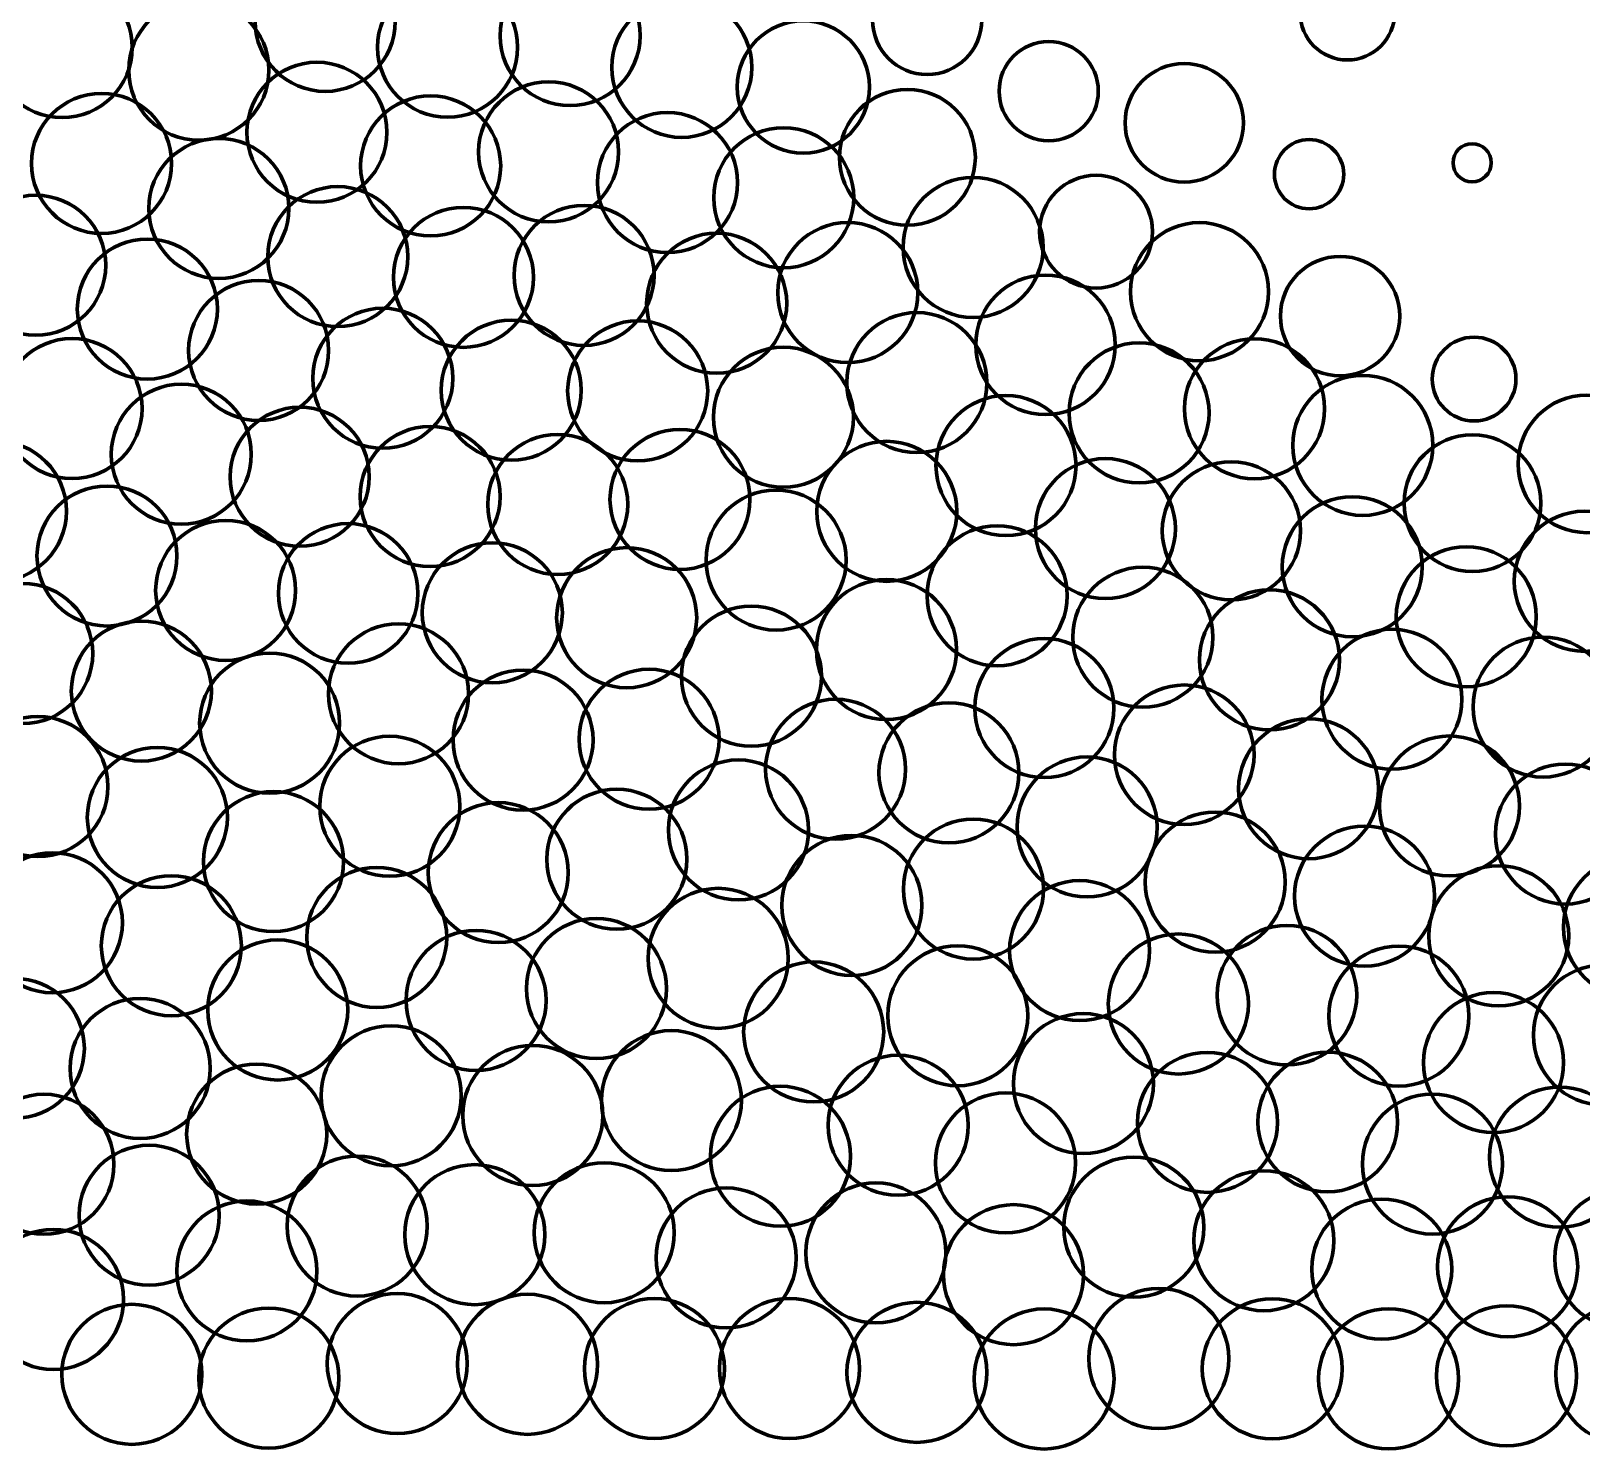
# Model space of a CAD drawing. Header units: inches. Extents: x 41 to 2959, y -2668 to -383.
# Drawn here: x 1969.8 to 2422.1, y -2665.6 to -2251.9 of the extents above; entities that cross this region are included whole.
import ezdxf

# ---------------------------------------------------------------- set-up
doc = ezdxf.new("R2010")
doc.units = ezdxf.units.IN
doc.header["$MEASUREMENT"] = 0
doc.layers.add('Layer 1', color=7, linetype='Continuous')

# ---------------------------------------------------------------- blocks, each defined once
blk = doc.blocks.new('block 3')
at = {"layer": 'Layer 1', "color": 7, "lineweight": 70}
for points in [[(2055.66, -2228.66), (2066.94, -2228.66), (2076.09, -2237.81), (2076.09, -2249.09), (2076.09, -2260.38), (2066.94, -2269.52), (2055.66, -2269.52), (2044.37, -2269.52), (2035.23, -2260.38), (2035.23, -2249.09), (2035.23, -2237.81), (2044.37, -2228.66), (2055.66, -2228.66)], [(2127.11, -2232.83), (2138.39, -2232.83), (2147.54, -2241.97), (2147.54, -2253.26), (2147.54, -2264.54), (2138.39, -2273.68), (2127.11, -2273.68), (2115.83, -2273.68), (2106.68, -2264.54), (2106.68, -2253.26), (2106.68, -2241.97), (2115.83, -2232.83), (2127.11, -2232.83)], [(2231.28, -2232.78), (2240.07, -2232.78), (2247.2, -2239.91), (2247.2, -2248.7), (2247.2, -2257.48), (2240.07, -2264.61), (2231.28, -2264.61), (2222.49, -2264.61), (2215.37, -2257.48), (2215.37, -2248.7), (2215.37, -2239.91), (2222.49, -2232.78), (2231.28, -2232.78)], [(2353.91, -2232.77), (2361.52, -2232.77), (2367.7, -2238.94), (2367.7, -2246.56), (2367.7, -2254.17), (2361.52, -2260.35), (2353.91, -2260.35), (2346.29, -2260.35), (2340.11, -2254.17), (2340.11, -2246.56), (2340.11, -2238.94), (2346.29, -2232.77), (2353.91, -2232.77)], [(1978.92, -2236.32), (1990.2, -2236.32), (1999.35, -2245.46), (1999.35, -2256.74), (1999.35, -2268.03), (1990.2, -2277.17), (1978.92, -2277.17), (1967.64, -2277.17), (1958.49, -2268.03), (1958.49, -2256.74), (1958.49, -2245.46), (1967.64, -2236.32), (1978.92, -2236.32)], [(2091.36, -2236.19), (2102.64, -2236.19), (2111.79, -2245.33), (2111.79, -2256.62), (2111.79, -2267.9), (2102.64, -2277.05), (2091.36, -2277.05), (2080.07, -2277.05), (2070.93, -2267.9), (2070.93, -2256.62), (2070.93, -2245.33), (2080.07, -2236.19), (2091.36, -2236.19)], [(2018.79, -2242.89), (2030.07, -2242.89), (2039.22, -2252.03), (2039.22, -2263.32), (2039.22, -2274.6), (2030.07, -2283.75), (2018.79, -2283.75), (2007.51, -2283.75), (1998.36, -2274.6), (1998.36, -2263.32), (1998.36, -2252.03), (2007.51, -2242.89), (2018.79, -2242.89)], [(2159.69, -2242.07), (2170.97, -2242.07), (2180.12, -2251.21), (2180.12, -2262.5), (2180.12, -2273.78), (2170.97, -2282.93), (2159.69, -2282.93), (2148.4, -2282.93), (2139.26, -2273.78), (2139.26, -2262.5), (2139.26, -2251.21), (2148.4, -2242.07), (2159.69, -2242.07)], [(2195.16, -2248.96), (2205.8, -2248.96), (2214.43, -2257.59), (2214.43, -2268.23), (2214.43, -2278.87), (2205.8, -2287.5), (2195.16, -2287.5), (2184.52, -2287.5), (2175.89, -2278.87), (2175.89, -2268.23), (2175.89, -2257.59), (2184.52, -2248.96), (2195.16, -2248.96)], [(2266.75, -2254.97), (2274.75, -2254.97), (2281.23, -2261.45), (2281.23, -2269.45), (2281.23, -2277.44), (2274.75, -2283.92), (2266.75, -2283.92), (2258.76, -2283.92), (2252.28, -2277.44), (2252.28, -2269.45), (2252.28, -2261.45), (2258.76, -2254.97), (2266.75, -2254.97)], [(2053.25, -2261.02), (2064.54, -2261.02), (2073.68, -2270.17), (2073.68, -2281.45), (2073.68, -2292.73), (2064.54, -2301.88), (2053.25, -2301.88), (2041.97, -2301.88), (2032.82, -2292.73), (2032.82, -2281.45), (2032.82, -2270.17), (2041.97, -2261.02), (2053.25, -2261.02)], [(2306.31, -2261.41), (2315.85, -2261.41), (2323.59, -2269.15), (2323.59, -2278.7), (2323.59, -2288.24), (2315.85, -2295.98), (2306.31, -2295.98), (2296.76, -2295.98), (2289.03, -2288.24), (2289.03, -2278.7), (2289.03, -2269.15), (2296.76, -2261.41), (2306.31, -2261.41)], [(1990.4, -2270.11), (2001.69, -2270.11), (2010.83, -2279.25), (2010.83, -2290.54), (2010.83, -2301.82), (2001.69, -2310.96), (1990.4, -2310.96), (1979.12, -2310.96), (1969.97, -2301.82), (1969.97, -2290.54), (1969.97, -2279.25), (1979.12, -2270.11), (1990.4, -2270.11)], [(2120.84, -2266.73), (2132.12, -2266.73), (2141.27, -2275.87), (2141.27, -2287.16), (2141.27, -2298.44), (2132.12, -2307.59), (2120.84, -2307.59), (2109.55, -2307.59), (2100.41, -2298.44), (2100.41, -2287.16), (2100.41, -2275.87), (2109.55, -2266.73), (2120.84, -2266.73)], [(2225.53, -2268.95), (2236.48, -2268.95), (2245.35, -2277.82), (2245.35, -2288.77), (2245.35, -2299.71), (2236.48, -2308.58), (2225.53, -2308.58), (2214.59, -2308.58), (2205.72, -2299.71), (2205.72, -2288.77), (2205.72, -2277.82), (2214.59, -2268.95), (2225.53, -2268.95)], [(2086.43, -2270.83), (2097.71, -2270.83), (2106.86, -2279.97), (2106.86, -2291.26), (2106.86, -2302.54), (2097.71, -2311.69), (2086.43, -2311.69), (2075.14, -2311.69), (2066, -2302.54), (2066, -2291.26), (2066, -2279.97), (2075.14, -2270.83), (2086.43, -2270.83)], [(2155.53, -2275.69), (2166.81, -2275.69), (2175.96, -2284.84), (2175.96, -2296.12), (2175.96, -2307.41), (2166.81, -2316.55), (2155.53, -2316.55), (2144.24, -2316.55), (2135.1, -2307.41), (2135.1, -2296.12), (2135.1, -2284.84), (2144.24, -2275.69), (2155.53, -2275.69)], [(2024.63, -2283.23), (2035.91, -2283.23), (2045.05, -2292.37), (2045.05, -2303.66), (2045.05, -2314.94), (2035.91, -2324.09), (2024.63, -2324.09), (2013.34, -2324.09), (2004.2, -2314.94), (2004.2, -2303.66), (2004.2, -2292.37), (2013.34, -2283.23), (2024.63, -2283.23)], [(2189.44, -2280.12), (2200.73, -2280.12), (2209.87, -2289.27), (2209.87, -2300.55), (2209.87, -2311.84), (2200.73, -2320.98), (2189.44, -2320.98), (2178.16, -2320.98), (2169.01, -2311.84), (2169.01, -2300.55), (2169.01, -2289.27), (2178.16, -2280.12), (2189.44, -2280.12)], [(2342.73, -2283.58), (2348.31, -2283.58), (2352.83, -2288.1), (2352.83, -2293.68), (2352.83, -2299.26), (2348.31, -2303.77), (2342.73, -2303.77), (2337.16, -2303.77), (2332.63, -2299.26), (2332.63, -2293.68), (2332.63, -2288.1), (2337.16, -2283.58), (2342.73, -2283.58)], [(2390.3, -2284.77), (2393.38, -2284.77), (2395.88, -2287.26), (2395.88, -2290.35), (2395.88, -2293.43), (2393.38, -2295.93), (2390.3, -2295.93), (2387.21, -2295.93), (2384.72, -2293.43), (2384.72, -2290.35), (2384.72, -2287.26), (2387.21, -2284.77), (2390.3, -2284.77)], [(2059.34, -2297.3), (2070.62, -2297.3), (2079.76, -2306.45), (2079.76, -2317.73), (2079.76, -2329.02), (2070.62, -2338.16), (2059.34, -2338.16), (2048.05, -2338.16), (2038.91, -2329.02), (2038.91, -2317.73), (2038.91, -2306.45), (2048.05, -2297.3), (2059.34, -2297.3)], [(2244.69, -2294.61), (2255.98, -2294.61), (2265.12, -2303.76), (2265.12, -2315.04), (2265.12, -2326.32), (2255.98, -2335.47), (2244.69, -2335.47), (2233.41, -2335.47), (2224.27, -2326.32), (2224.27, -2315.04), (2224.27, -2303.76), (2233.41, -2294.61), (2244.69, -2294.61)], [(2280.57, -2293.98), (2289.66, -2293.98), (2297.04, -2301.35), (2297.04, -2310.44), (2297.04, -2319.53), (2289.66, -2326.9), (2280.57, -2326.9), (2271.48, -2326.9), (2264.11, -2319.53), (2264.11, -2310.44), (2264.11, -2301.35), (2271.48, -2293.98), (2280.57, -2293.98)], [(1971.19, -2299.82), (1982.47, -2299.82), (1991.62, -2308.97), (1991.62, -2320.25), (1991.62, -2331.54), (1982.47, -2340.68), (1971.19, -2340.68), (1959.91, -2340.68), (1950.76, -2331.54), (1950.76, -2320.25), (1950.76, -2308.97), (1959.91, -2299.82), (1971.19, -2299.82)], [(2095.99, -2303.35), (2107.27, -2303.35), (2116.42, -2312.49), (2116.42, -2323.78), (2116.42, -2335.06), (2107.27, -2344.2), (2095.99, -2344.2), (2084.71, -2344.2), (2075.56, -2335.06), (2075.56, -2323.78), (2075.56, -2312.49), (2084.71, -2303.35), (2095.99, -2303.35)], [(2131.19, -2302.77), (2142.47, -2302.77), (2151.62, -2311.92), (2151.62, -2323.2), (2151.62, -2334.49), (2142.47, -2343.63), (2131.19, -2343.63), (2119.91, -2343.63), (2110.76, -2334.49), (2110.76, -2323.2), (2110.76, -2311.92), (2119.91, -2302.77), (2131.19, -2302.77)], [(2169.88, -2310.9), (2181.16, -2310.9), (2190.31, -2320.04), (2190.31, -2331.33), (2190.31, -2342.61), (2181.16, -2351.76), (2169.88, -2351.76), (2158.6, -2351.76), (2149.45, -2342.61), (2149.45, -2331.33), (2149.45, -2320.04), (2158.6, -2310.9), (2169.88, -2310.9)], [(2208.13, -2307.79), (2219.41, -2307.79), (2228.56, -2316.93), (2228.56, -2328.22), (2228.56, -2339.5), (2219.41, -2348.65), (2208.13, -2348.65), (2196.85, -2348.65), (2187.7, -2339.5), (2187.7, -2328.22), (2187.7, -2316.93), (2196.85, -2307.79), (2208.13, -2307.79)], [(2310.73, -2307.8), (2321.86, -2307.8), (2330.89, -2316.82), (2330.89, -2327.96), (2330.89, -2339.09), (2321.86, -2348.11), (2310.73, -2348.11), (2299.6, -2348.11), (2290.58, -2339.09), (2290.58, -2327.96), (2290.58, -2316.82), (2299.6, -2307.8), (2310.73, -2307.8)], [(2003.77, -2312.59), (2015.05, -2312.59), (2024.2, -2321.74), (2024.2, -2333.02), (2024.2, -2344.3), (2015.05, -2353.45), (2003.77, -2353.45), (1992.49, -2353.45), (1983.34, -2344.3), (1983.34, -2333.02), (1983.34, -2321.74), (1992.49, -2312.59), (2003.77, -2312.59)], [(2351.79, -2317.67), (2361.41, -2317.67), (2369.21, -2325.46), (2369.21, -2335.08), (2369.21, -2344.7), (2361.41, -2352.5), (2351.79, -2352.5), (2342.17, -2352.5), (2334.37, -2344.7), (2334.37, -2335.08), (2334.37, -2325.46), (2342.17, -2317.67), (2351.79, -2317.67)], [(2265.82, -2323.1), (2277.06, -2323.1), (2286.18, -2332.22), (2286.18, -2343.46), (2286.18, -2354.71), (2277.06, -2363.82), (2265.82, -2363.82), (2254.57, -2363.82), (2245.46, -2354.71), (2245.46, -2343.46), (2245.46, -2332.22), (2254.57, -2323.1), (2265.82, -2323.1)], [(2036.24, -2324.67), (2047.52, -2324.67), (2056.67, -2333.82), (2056.67, -2345.1), (2056.67, -2356.38), (2047.52, -2365.53), (2036.24, -2365.53), (2024.96, -2365.53), (2015.81, -2356.38), (2015.81, -2345.1), (2015.81, -2333.82), (2024.96, -2324.67), (2036.24, -2324.67)], [(2072.45, -2332.8), (2083.73, -2332.8), (2092.88, -2341.94), (2092.88, -2353.23), (2092.88, -2364.51), (2083.73, -2373.66), (2072.45, -2373.66), (2061.17, -2373.66), (2052.02, -2364.51), (2052.02, -2353.23), (2052.02, -2341.94), (2061.17, -2332.8), (2072.45, -2332.8)], [(2109.93, -2336.28), (2121.21, -2336.28), (2130.36, -2345.43), (2130.36, -2356.71), (2130.36, -2367.99), (2121.21, -2377.14), (2109.93, -2377.14), (2098.65, -2377.14), (2089.5, -2367.99), (2089.5, -2356.71), (2089.5, -2345.43), (2098.65, -2336.28), (2109.93, -2336.28)], [(2146.83, -2336.48), (2158.11, -2336.48), (2167.26, -2345.63), (2167.26, -2356.91), (2167.26, -2368.19), (2158.11, -2377.34), (2146.83, -2377.34), (2135.55, -2377.34), (2126.4, -2368.19), (2126.4, -2356.91), (2126.4, -2345.63), (2135.55, -2336.48), (2146.83, -2336.48)], [(2228.3, -2334.06), (2239.59, -2334.06), (2248.73, -2343.21), (2248.73, -2354.49), (2248.73, -2365.77), (2239.59, -2374.92), (2228.3, -2374.92), (2217.02, -2374.92), (2207.87, -2365.77), (2207.87, -2354.49), (2207.87, -2343.21), (2217.02, -2334.06), (2228.3, -2334.06)], [(1981.79, -2341.64), (1993.07, -2341.64), (2002.22, -2350.78), (2002.22, -2362.07), (2002.22, -2373.35), (1993.07, -2382.49), (1981.79, -2382.49), (1970.51, -2382.49), (1961.36, -2373.35), (1961.36, -2362.07), (1961.36, -2350.78), (1970.51, -2341.64), (1981.79, -2341.64)], [(2326.8, -2341.7), (2338.09, -2341.7), (2347.23, -2350.84), (2347.23, -2362.12), (2347.23, -2373.41), (2338.09, -2382.56), (2326.8, -2382.56), (2315.52, -2382.56), (2306.37, -2373.41), (2306.37, -2362.12), (2306.37, -2350.84), (2315.52, -2341.7), (2326.8, -2341.7)], [(2390.86, -2341.22), (2397.6, -2341.22), (2403.07, -2346.69), (2403.07, -2353.44), (2403.07, -2360.19), (2397.6, -2365.66), (2390.86, -2365.66), (2384.11, -2365.66), (2378.64, -2360.19), (2378.64, -2353.44), (2378.64, -2346.69), (2384.11, -2341.22), (2390.86, -2341.22)], [(2189.35, -2344.16), (2200.63, -2344.16), (2209.78, -2353.3), (2209.78, -2364.59), (2209.78, -2375.87), (2200.63, -2385.01), (2189.35, -2385.01), (2178.07, -2385.01), (2168.92, -2375.87), (2168.92, -2364.59), (2168.92, -2353.3), (2178.07, -2344.16), (2189.35, -2344.16)], [(2293.11, -2342.89), (2304.39, -2342.89), (2313.54, -2352.03), (2313.54, -2363.31), (2313.54, -2374.6), (2304.39, -2383.74), (2293.11, -2383.74), (2281.82, -2383.74), (2272.68, -2374.6), (2272.68, -2363.31), (2272.68, -2352.03), (2281.82, -2342.89), (2293.11, -2342.89)], [(2013.68, -2354.96), (2024.96, -2354.96), (2034.11, -2364.11), (2034.11, -2375.39), (2034.11, -2386.67), (2024.96, -2395.82), (2013.68, -2395.82), (2002.4, -2395.82), (1993.25, -2386.67), (1993.25, -2375.39), (1993.25, -2364.11), (2002.4, -2354.96), (2013.68, -2354.96)], [(2358.39, -2352.38), (2369.67, -2352.38), (2378.82, -2361.52), (2378.82, -2372.81), (2378.82, -2384.09), (2369.67, -2393.24), (2358.39, -2393.24), (2347.11, -2393.24), (2337.96, -2384.09), (2337.96, -2372.81), (2337.96, -2361.52), (2347.11, -2352.38), (2358.39, -2352.38)], [(2254.29, -2358.27), (2265.57, -2358.27), (2274.72, -2367.42), (2274.72, -2378.7), (2274.72, -2389.99), (2265.57, -2399.14), (2254.29, -2399.14), (2243.01, -2399.14), (2233.87, -2389.99), (2233.87, -2378.7), (2233.87, -2367.42), (2243.01, -2358.27), (2254.29, -2358.27)], [(2423.77, -2358.11), (2434.86, -2358.11), (2443.86, -2367.1), (2443.86, -2378.19), (2443.86, -2389.29), (2434.86, -2398.28), (2423.77, -2398.28), (2412.67, -2398.28), (2403.68, -2389.29), (2403.68, -2378.19), (2403.68, -2367.1), (2412.67, -2358.11), (2423.77, -2358.11)], [(2048.24, -2361.67), (2059.44, -2361.67), (2068.53, -2370.75), (2068.53, -2381.96), (2068.53, -2393.17), (2059.44, -2402.25), (2048.24, -2402.25), (2037.03, -2402.25), (2027.94, -2393.17), (2027.94, -2381.96), (2027.94, -2370.75), (2037.03, -2361.67), (2048.24, -2361.67)], [(2086.26, -2367.3), (2097.55, -2367.3), (2106.69, -2376.44), (2106.69, -2387.73), (2106.69, -2399.01), (2097.55, -2408.15), (2086.26, -2408.15), (2074.98, -2408.15), (2065.83, -2399.01), (2065.83, -2387.73), (2065.83, -2376.44), (2074.98, -2367.3), (2086.26, -2367.3)], [(2123.51, -2369.6), (2134.79, -2369.6), (2143.93, -2378.74), (2143.93, -2390.03), (2143.93, -2401.31), (2134.79, -2410.46), (2123.51, -2410.46), (2112.22, -2410.46), (2103.08, -2401.31), (2103.08, -2390.03), (2103.08, -2378.74), (2112.22, -2369.6), (2123.51, -2369.6)], [(2159.18, -2368.14), (2170.46, -2368.14), (2179.6, -2377.29), (2179.6, -2388.57), (2179.6, -2399.85), (2170.46, -2409), (2159.18, -2409), (2147.89, -2409), (2138.75, -2399.85), (2138.75, -2388.57), (2138.75, -2377.29), (2147.89, -2368.14), (2159.18, -2368.14)], [(2390.37, -2369.71), (2401.38, -2369.71), (2410.32, -2378.65), (2410.32, -2389.66), (2410.32, -2400.68), (2401.38, -2409.61), (2390.37, -2409.61), (2379.35, -2409.61), (2370.42, -2400.68), (2370.42, -2389.66), (2370.42, -2378.65), (2379.35, -2369.71), (2390.37, -2369.71)], [(1959.74, -2371.58), (1971.03, -2371.58), (1980.17, -2380.72), (1980.17, -2392.01), (1980.17, -2403.29), (1971.03, -2412.43), (1959.74, -2412.43), (1948.46, -2412.43), (1939.31, -2403.29), (1939.31, -2392.01), (1939.31, -2380.72), (1948.46, -2371.58), (1959.74, -2371.58)], [(2219.5, -2371.62), (2230.78, -2371.62), (2239.93, -2380.76), (2239.93, -2392.05), (2239.93, -2403.33), (2230.78, -2412.48), (2219.5, -2412.48), (2208.22, -2412.48), (2199.07, -2403.33), (2199.07, -2392.05), (2199.07, -2380.76), (2208.22, -2371.62), (2219.5, -2371.62)], [(2283.29, -2376.67), (2294.57, -2376.67), (2303.72, -2385.82), (2303.72, -2397.1), (2303.72, -2408.38), (2294.57, -2417.53), (2283.29, -2417.53), (2272.01, -2417.53), (2262.86, -2408.38), (2262.86, -2397.1), (2262.86, -2385.82), (2272.01, -2376.67), (2283.29, -2376.67)], [(2320.05, -2377.57), (2331.18, -2377.57), (2340.21, -2386.6), (2340.21, -2397.73), (2340.21, -2408.86), (2331.18, -2417.88), (2320.05, -2417.88), (2308.92, -2417.88), (2299.89, -2408.86), (2299.89, -2397.73), (2299.89, -2386.6), (2308.92, -2377.57), (2320.05, -2377.57)], [(1992, -2384.66), (2003.28, -2384.66), (2012.42, -2393.8), (2012.42, -2405.08), (2012.42, -2416.37), (2003.28, -2425.51), (1992, -2425.51), (1980.71, -2425.51), (1971.57, -2416.37), (1971.57, -2405.08), (1971.57, -2393.8), (1980.71, -2384.66), (1992, -2384.66)], [(2187.21, -2385.84), (2198.5, -2385.84), (2207.64, -2394.99), (2207.64, -2406.27), (2207.64, -2417.55), (2198.5, -2426.7), (2187.21, -2426.7), (2175.93, -2426.7), (2166.78, -2417.55), (2166.78, -2406.27), (2166.78, -2394.99), (2175.93, -2385.84), (2187.21, -2385.84)], [(2355.33, -2387.77), (2366.62, -2387.77), (2375.76, -2396.92), (2375.76, -2408.2), (2375.76, -2419.48), (2366.62, -2428.63), (2355.33, -2428.63), (2344.05, -2428.63), (2334.9, -2419.48), (2334.9, -2408.2), (2334.9, -2396.92), (2344.05, -2387.77), (2355.33, -2387.77)], [(2423.02, -2392.04), (2434.31, -2392.04), (2443.45, -2401.19), (2443.45, -2412.47), (2443.45, -2423.75), (2434.31, -2432.9), (2423.02, -2432.9), (2411.74, -2432.9), (2402.59, -2423.75), (2402.59, -2412.47), (2402.59, -2401.19), (2411.74, -2392.04), (2423.02, -2392.04)], [(2026.62, -2394.69), (2037.9, -2394.69), (2047.04, -2403.84), (2047.04, -2415.12), (2047.04, -2426.4), (2037.9, -2435.55), (2026.62, -2435.55), (2015.33, -2435.55), (2006.19, -2426.4), (2006.19, -2415.12), (2006.19, -2403.84), (2015.33, -2394.69), (2026.62, -2394.69)], [(2062.35, -2395.63), (2073.6, -2395.63), (2082.72, -2404.74), (2082.72, -2415.99), (2082.72, -2427.23), (2073.6, -2436.35), (2062.35, -2436.35), (2051.11, -2436.35), (2041.99, -2427.23), (2041.99, -2415.99), (2041.99, -2404.74), (2051.11, -2395.63), (2062.35, -2395.63)], [(2251.72, -2396.25), (2263, -2396.25), (2272.14, -2405.4), (2272.14, -2416.68), (2272.14, -2427.96), (2263, -2437.11), (2251.72, -2437.11), (2240.43, -2437.11), (2231.29, -2427.96), (2231.29, -2416.68), (2231.29, -2405.4), (2240.43, -2396.25), (2251.72, -2396.25)], [(2104.42, -2401.21), (2115.7, -2401.21), (2124.85, -2410.36), (2124.85, -2421.64), (2124.85, -2432.92), (2115.7, -2442.07), (2104.42, -2442.07), (2093.13, -2442.07), (2083.99, -2432.92), (2083.99, -2421.64), (2083.99, -2410.36), (2093.13, -2401.21), (2104.42, -2401.21)], [(2143.62, -2402.65), (2154.9, -2402.65), (2164.05, -2411.8), (2164.05, -2423.08), (2164.05, -2434.36), (2154.9, -2443.51), (2143.62, -2443.51), (2132.34, -2443.51), (2123.19, -2434.36), (2123.19, -2423.08), (2123.19, -2411.8), (2132.34, -2402.65), (2143.62, -2402.65)], [(2388.59, -2402.36), (2399.87, -2402.36), (2409.02, -2411.51), (2409.02, -2422.79), (2409.02, -2434.07), (2399.87, -2443.22), (2388.59, -2443.22), (2377.31, -2443.22), (2368.16, -2434.07), (2368.16, -2422.79), (2368.16, -2411.51), (2377.31, -2402.36), (2388.59, -2402.36)], [(2294.22, -2408.36), (2305.5, -2408.36), (2314.65, -2417.5), (2314.65, -2428.79), (2314.65, -2440.07), (2305.5, -2449.22), (2294.22, -2449.22), (2282.94, -2449.22), (2273.79, -2440.07), (2273.79, -2428.79), (2273.79, -2417.5), (2282.94, -2408.36), (2294.22, -2408.36)], [(1967.42, -2413.11), (1978.7, -2413.11), (1987.84, -2422.25), (1987.84, -2433.54), (1987.84, -2444.82), (1978.7, -2453.97), (1967.42, -2453.97), (1956.13, -2453.97), (1946.99, -2444.82), (1946.99, -2433.54), (1946.99, -2422.25), (1956.13, -2413.11), (1967.42, -2413.11)], [(2219.42, -2411.97), (2230.71, -2411.97), (2239.85, -2421.12), (2239.85, -2432.4), (2239.85, -2443.68), (2230.71, -2452.83), (2219.42, -2452.83), (2208.14, -2452.83), (2198.99, -2443.68), (2198.99, -2432.4), (2198.99, -2421.12), (2208.14, -2411.97), (2219.42, -2411.97)], [(2331.17, -2414.96), (2342.45, -2414.96), (2351.6, -2424.1), (2351.6, -2435.39), (2351.6, -2446.67), (2342.45, -2455.82), (2331.17, -2455.82), (2319.89, -2455.82), (2310.74, -2446.67), (2310.74, -2435.39), (2310.74, -2424.1), (2319.89, -2414.96), (2331.17, -2414.96)], [(2180.02, -2419.72), (2191.31, -2419.72), (2200.45, -2428.87), (2200.45, -2440.15), (2200.45, -2451.44), (2191.31, -2460.58), (2180.02, -2460.58), (2168.74, -2460.58), (2159.59, -2451.44), (2159.59, -2440.15), (2159.59, -2428.87), (2168.74, -2419.72), (2180.02, -2419.72)], [(2002.02, -2424.05), (2013.31, -2424.05), (2022.45, -2433.2), (2022.45, -2444.49), (2022.45, -2455.77), (2013.31, -2464.92), (2002.02, -2464.92), (1990.74, -2464.92), (1981.59, -2455.77), (1981.59, -2444.49), (1981.59, -2433.2), (1990.74, -2424.05), (2002.02, -2424.05)], [(2077.05, -2424.85), (2088.33, -2424.85), (2097.48, -2434), (2097.48, -2445.28), (2097.48, -2456.56), (2088.33, -2465.71), (2077.05, -2465.71), (2065.77, -2465.71), (2056.62, -2456.56), (2056.62, -2445.28), (2056.62, -2434), (2065.77, -2424.85), (2077.05, -2424.85)], [(2366.91, -2426.46), (2378.19, -2426.46), (2387.34, -2435.61), (2387.34, -2446.89), (2387.34, -2458.17), (2378.19, -2467.32), (2366.91, -2467.32), (2355.63, -2467.32), (2346.48, -2458.17), (2346.48, -2446.89), (2346.48, -2435.61), (2355.63, -2426.46), (2366.91, -2426.46)], [(2265.48, -2429.17), (2276.69, -2429.17), (2285.77, -2438.26), (2285.77, -2449.46), (2285.77, -2460.67), (2276.69, -2469.75), (2265.48, -2469.75), (2254.27, -2469.75), (2245.19, -2460.67), (2245.19, -2449.46), (2245.19, -2438.26), (2254.27, -2429.17), (2265.48, -2429.17)], [(2411.02, -2428.73), (2422.3, -2428.73), (2431.45, -2437.87), (2431.45, -2449.16), (2431.45, -2460.44), (2422.3, -2469.58), (2411.02, -2469.58), (2399.73, -2469.58), (2390.59, -2460.44), (2390.59, -2449.16), (2390.59, -2437.87), (2399.73, -2428.73), (2411.02, -2428.73)], [(2039.45, -2433.43), (2050.74, -2433.43), (2059.88, -2442.58), (2059.88, -2453.86), (2059.88, -2465.14), (2050.74, -2474.29), (2039.45, -2474.29), (2028.17, -2474.29), (2019.03, -2465.14), (2019.03, -2453.86), (2019.03, -2442.58), (2028.17, -2433.43), (2039.45, -2433.43)], [(2113.38, -2438.37), (2124.66, -2438.37), (2133.81, -2447.52), (2133.81, -2458.8), (2133.81, -2470.09), (2124.66, -2479.23), (2113.38, -2479.23), (2102.09, -2479.23), (2092.95, -2470.09), (2092.95, -2458.8), (2092.95, -2447.52), (2102.09, -2438.37), (2113.38, -2438.37)], [(2150.15, -2438.13), (2161.43, -2438.13), (2170.57, -2447.27), (2170.57, -2458.55), (2170.57, -2469.84), (2161.43, -2478.99), (2150.15, -2478.99), (2138.86, -2478.99), (2129.72, -2469.84), (2129.72, -2458.55), (2129.72, -2447.27), (2138.86, -2438.13), (2150.15, -2438.13)], [(2306.31, -2442.72), (2317.55, -2442.72), (2326.67, -2451.84), (2326.67, -2463.08), (2326.67, -2474.33), (2317.55, -2483.44), (2306.31, -2483.44), (2295.06, -2483.44), (2285.94, -2474.33), (2285.94, -2463.08), (2285.94, -2451.84), (2295.06, -2442.72), (2306.31, -2442.72)], [(2204.58, -2446.88), (2215.86, -2446.88), (2225.01, -2456.03), (2225.01, -2467.31), (2225.01, -2478.6), (2215.86, -2487.74), (2204.58, -2487.74), (2193.29, -2487.74), (2184.15, -2478.6), (2184.15, -2467.31), (2184.15, -2456.03), (2193.29, -2446.88), (2204.58, -2446.88)], [(2237.65, -2447.93), (2248.93, -2447.93), (2258.08, -2457.07), (2258.08, -2468.35), (2258.08, -2479.64), (2248.93, -2488.78), (2237.65, -2488.78), (2226.37, -2488.78), (2217.22, -2479.64), (2217.22, -2468.35), (2217.22, -2457.07), (2226.37, -2447.93), (2237.65, -2447.93)], [(1971.84, -2451.93), (1983.12, -2451.93), (1992.27, -2461.07), (1992.27, -2472.36), (1992.27, -2483.64), (1983.12, -2492.79), (1971.84, -2492.79), (1960.55, -2492.79), (1951.41, -2483.64), (1951.41, -2472.36), (1951.41, -2461.07), (1960.55, -2451.93), (1971.84, -2451.93)], [(2342.59, -2452.55), (2353.88, -2452.55), (2363.02, -2461.7), (2363.02, -2472.98), (2363.02, -2484.26), (2353.88, -2493.41), (2342.59, -2493.41), (2331.31, -2493.41), (2322.16, -2484.26), (2322.16, -2472.98), (2322.16, -2461.7), (2331.31, -2452.55), (2342.59, -2452.55)], [(2074.5, -2457.68), (2085.79, -2457.68), (2094.93, -2466.83), (2094.93, -2478.11), (2094.93, -2489.4), (2085.79, -2498.54), (2074.5, -2498.54), (2063.22, -2498.54), (2054.08, -2489.4), (2054.08, -2478.11), (2054.08, -2466.83), (2063.22, -2457.68), (2074.5, -2457.68)], [(2383.68, -2457.6), (2394.97, -2457.6), (2404.11, -2466.74), (2404.11, -2478.03), (2404.11, -2489.31), (2394.97, -2498.45), (2383.68, -2498.45), (2372.4, -2498.45), (2363.25, -2489.31), (2363.25, -2478.03), (2363.25, -2466.74), (2372.4, -2457.6), (2383.68, -2457.6)], [(2006.69, -2460.93), (2017.97, -2460.93), (2027.12, -2470.08), (2027.12, -2481.36), (2027.12, -2492.64), (2017.97, -2501.79), (2006.69, -2501.79), (1995.4, -2501.79), (1986.26, -2492.64), (1986.26, -2481.36), (1986.26, -2470.08), (1995.4, -2460.93), (2006.69, -2460.93)], [(2176.24, -2464.59), (2187.53, -2464.59), (2196.67, -2473.74), (2196.67, -2485.02), (2196.67, -2496.31), (2187.53, -2505.45), (2176.24, -2505.45), (2164.96, -2505.45), (2155.81, -2496.31), (2155.81, -2485.02), (2155.81, -2473.74), (2164.96, -2464.59), (2176.24, -2464.59)], [(2277.95, -2463.72), (2289.23, -2463.72), (2298.38, -2472.87), (2298.38, -2484.15), (2298.38, -2495.43), (2289.23, -2504.58), (2277.95, -2504.58), (2266.67, -2504.58), (2257.52, -2495.43), (2257.52, -2484.15), (2257.52, -2472.87), (2266.67, -2463.72), (2277.95, -2463.72)], [(2417.51, -2465.79), (2428.79, -2465.79), (2437.94, -2474.94), (2437.94, -2486.22), (2437.94, -2497.5), (2428.79, -2506.65), (2417.51, -2506.65), (2406.23, -2506.65), (2397.08, -2497.5), (2397.08, -2486.22), (2397.08, -2474.94), (2406.23, -2465.79), (2417.51, -2465.79)], [(2140.75, -2473.13), (2152.04, -2473.13), (2161.18, -2482.28), (2161.18, -2493.56), (2161.18, -2504.84), (2152.04, -2513.99), (2140.75, -2513.99), (2129.47, -2513.99), (2120.33, -2504.84), (2120.33, -2493.56), (2120.33, -2482.28), (2129.47, -2473.13), (2140.75, -2473.13)], [(2040.58, -2473.82), (2051.86, -2473.82), (2061.01, -2482.97), (2061.01, -2494.25), (2061.01, -2505.54), (2051.86, -2514.68), (2040.58, -2514.68), (2029.3, -2514.68), (2020.15, -2505.54), (2020.15, -2494.25), (2020.15, -2482.97), (2029.3, -2473.82), (2040.58, -2473.82)], [(2106.16, -2477.04), (2117.45, -2477.04), (2126.59, -2486.19), (2126.59, -2497.47), (2126.59, -2508.76), (2117.45, -2517.9), (2106.16, -2517.9), (2094.88, -2517.9), (2085.74, -2508.76), (2085.74, -2497.47), (2085.74, -2486.19), (2094.88, -2477.04), (2106.16, -2477.04)], [(2244.79, -2481.83), (2256.08, -2481.83), (2265.23, -2490.98), (2265.23, -2502.26), (2265.23, -2513.54), (2256.08, -2522.69), (2244.79, -2522.69), (2233.51, -2522.69), (2224.37, -2513.54), (2224.37, -2502.26), (2224.37, -2490.98), (2233.51, -2481.83), (2244.79, -2481.83)], [(2315.34, -2479.82), (2326.62, -2479.82), (2335.77, -2488.97), (2335.77, -2500.25), (2335.77, -2511.53), (2326.62, -2520.68), (2315.34, -2520.68), (2304.06, -2520.68), (2294.91, -2511.53), (2294.91, -2500.25), (2294.91, -2488.97), (2304.06, -2479.82), (2315.34, -2479.82)], [(2209.31, -2486.62), (2220.59, -2486.62), (2229.74, -2495.77), (2229.74, -2507.05), (2229.74, -2518.33), (2220.59, -2527.48), (2209.31, -2527.48), (2198.02, -2527.48), (2188.88, -2518.33), (2188.88, -2507.05), (2188.88, -2495.77), (2198.02, -2486.62), (2209.31, -2486.62)], [(2358.91, -2483.89), (2370.19, -2483.89), (2379.34, -2493.04), (2379.34, -2504.32), (2379.34, -2515.61), (2370.19, -2524.75), (2358.91, -2524.75), (2347.63, -2524.75), (2338.48, -2515.61), (2338.48, -2504.32), (2338.48, -2493.04), (2347.63, -2483.89), (2358.91, -2483.89)], [(1976.06, -2491.65), (1987.34, -2491.65), (1996.49, -2500.8), (1996.49, -2512.08), (1996.49, -2523.36), (1987.34, -2532.51), (1976.06, -2532.51), (1964.77, -2532.51), (1955.63, -2523.36), (1955.63, -2512.08), (1955.63, -2500.8), (1964.77, -2491.65), (1976.06, -2491.65)], [(2070.69, -2495.95), (2081.97, -2495.95), (2091.12, -2505.1), (2091.12, -2516.38), (2091.12, -2527.67), (2081.97, -2536.81), (2070.69, -2536.81), (2059.41, -2536.81), (2050.26, -2527.67), (2050.26, -2516.38), (2050.26, -2505.1), (2059.41, -2495.95), (2070.69, -2495.95)], [(2398.05, -2495.49), (2409.33, -2495.49), (2418.48, -2504.63), (2418.48, -2515.92), (2418.48, -2527.2), (2409.33, -2536.35), (2398.05, -2536.35), (2386.77, -2536.35), (2377.62, -2527.2), (2377.62, -2515.92), (2377.62, -2504.63), (2386.77, -2495.49), (2398.05, -2495.49)], [(2437.36, -2493), (2448.64, -2493), (2457.79, -2502.15), (2457.79, -2513.43), (2457.79, -2524.72), (2448.64, -2533.86), (2437.36, -2533.86), (2426.08, -2533.86), (2416.93, -2524.72), (2416.93, -2513.43), (2416.93, -2502.15), (2426.08, -2493), (2437.36, -2493)], [(2010.77, -2498.37), (2022.06, -2498.37), (2031.2, -2507.52), (2031.2, -2518.8), (2031.2, -2530.08), (2022.06, -2539.23), (2010.77, -2539.23), (1999.49, -2539.23), (1990.34, -2530.08), (1990.34, -2518.8), (1990.34, -2507.52), (1999.49, -2498.37), (2010.77, -2498.37)], [(2275.77, -2499.8), (2287.05, -2499.8), (2296.2, -2508.95), (2296.2, -2520.23), (2296.2, -2531.51), (2287.05, -2540.66), (2275.77, -2540.66), (2264.49, -2540.66), (2255.34, -2531.51), (2255.34, -2520.23), (2255.34, -2508.95), (2264.49, -2499.8), (2275.77, -2499.8)], [(2170.32, -2502.05), (2181.6, -2502.05), (2190.75, -2511.2), (2190.75, -2522.48), (2190.75, -2533.76), (2181.6, -2542.91), (2170.32, -2542.91), (2159.03, -2542.91), (2149.89, -2533.76), (2149.89, -2522.48), (2149.89, -2511.2), (2159.03, -2502.05), (2170.32, -2502.05)], [(2099.69, -2514.33), (2110.97, -2514.33), (2120.12, -2523.48), (2120.12, -2534.76), (2120.12, -2546.04), (2110.97, -2555.19), (2099.69, -2555.19), (2088.4, -2555.19), (2079.26, -2546.04), (2079.26, -2534.76), (2079.26, -2523.48), (2088.4, -2514.33), (2099.69, -2514.33)], [(2134.79, -2510.86), (2146.07, -2510.86), (2155.22, -2520.01), (2155.22, -2531.29), (2155.22, -2542.57), (2146.07, -2551.72), (2134.79, -2551.72), (2123.51, -2551.72), (2114.36, -2542.57), (2114.36, -2531.29), (2114.36, -2520.01), (2123.51, -2510.86), (2134.79, -2510.86)], [(2336.26, -2512.86), (2347.51, -2512.86), (2356.63, -2521.98), (2356.63, -2533.22), (2356.63, -2544.47), (2347.51, -2553.59), (2336.26, -2553.59), (2325.02, -2553.59), (2315.9, -2544.47), (2315.9, -2533.22), (2315.9, -2521.98), (2325.02, -2512.86), (2336.26, -2512.86)], [(2041.8, -2517.12), (2053.08, -2517.12), (2062.23, -2526.26), (2062.23, -2537.55), (2062.23, -2548.83), (2053.08, -2557.98), (2041.8, -2557.98), (2030.52, -2557.98), (2021.37, -2548.83), (2021.37, -2537.55), (2021.37, -2526.26), (2030.52, -2517.12), (2041.8, -2517.12)], [(2240.2, -2518.8), (2251.48, -2518.8), (2260.63, -2527.95), (2260.63, -2539.23), (2260.63, -2550.51), (2251.48, -2559.65), (2240.2, -2559.65), (2228.92, -2559.65), (2219.77, -2550.51), (2219.77, -2539.23), (2219.77, -2527.95), (2228.92, -2518.8), (2240.2, -2518.8)], [(2304.58, -2515.37), (2315.87, -2515.37), (2325.01, -2524.52), (2325.01, -2535.8), (2325.01, -2547.08), (2315.87, -2556.23), (2304.58, -2556.23), (2293.3, -2556.23), (2284.15, -2547.08), (2284.15, -2535.8), (2284.15, -2524.52), (2293.3, -2515.37), (2304.58, -2515.37)], [(2368.93, -2518.89), (2380.22, -2518.89), (2389.36, -2528.03), (2389.36, -2539.32), (2389.36, -2550.6), (2380.22, -2559.74), (2368.93, -2559.74), (2357.65, -2559.74), (2348.5, -2550.6), (2348.5, -2539.32), (2348.5, -2528.03), (2357.65, -2518.89), (2368.93, -2518.89)], [(2198.18, -2523.54), (2209.46, -2523.54), (2218.61, -2532.68), (2218.61, -2543.96), (2218.61, -2555.25), (2209.46, -2564.39), (2198.18, -2564.39), (2186.9, -2564.39), (2177.75, -2555.25), (2177.75, -2543.96), (2177.75, -2532.68), (2186.9, -2523.54), (2198.18, -2523.54)], [(2428.61, -2524.41), (2439.89, -2524.41), (2449.04, -2533.56), (2449.04, -2544.84), (2449.04, -2556.12), (2439.89, -2565.27), (2428.61, -2565.27), (2417.32, -2565.27), (2408.18, -2556.12), (2408.18, -2544.84), (2408.18, -2533.56), (2417.32, -2524.41), (2428.61, -2524.41)], [(1964.96, -2528.31), (1976.24, -2528.31), (1985.39, -2537.45), (1985.39, -2548.74), (1985.39, -2560.02), (1976.24, -2569.17), (1964.96, -2569.17), (1953.67, -2569.17), (1944.53, -2560.02), (1944.53, -2548.74), (1944.53, -2537.45), (1953.67, -2528.31), (1964.96, -2528.31)], [(2396.56, -2532.47), (2407.84, -2532.47), (2416.98, -2541.61), (2416.98, -2552.9), (2416.98, -2564.18), (2407.84, -2573.32), (2396.56, -2573.32), (2385.27, -2573.32), (2376.13, -2564.18), (2376.13, -2552.9), (2376.13, -2541.61), (2385.27, -2532.47), (2396.56, -2532.47)], [(2001.67, -2534.18), (2012.96, -2534.18), (2022.1, -2543.32), (2022.1, -2554.61), (2022.1, -2565.89), (2012.96, -2575.03), (2001.67, -2575.03), (1990.39, -2575.03), (1981.24, -2565.89), (1981.24, -2554.61), (1981.24, -2543.32), (1990.39, -2534.18), (2001.67, -2534.18)], [(2276.87, -2538.6), (2288.15, -2538.6), (2297.3, -2547.75), (2297.3, -2559.03), (2297.3, -2570.32), (2288.15, -2579.46), (2276.87, -2579.46), (2265.59, -2579.46), (2256.44, -2570.32), (2256.44, -2559.03), (2256.44, -2547.75), (2265.59, -2538.6), (2276.87, -2538.6)], [(2074.9, -2542.15), (2086.18, -2542.15), (2095.33, -2551.29), (2095.33, -2562.58), (2095.33, -2573.86), (2086.18, -2583.01), (2074.9, -2583.01), (2063.61, -2583.01), (2054.47, -2573.86), (2054.47, -2562.58), (2054.47, -2551.29), (2063.61, -2542.15), (2074.9, -2542.15)], [(2156.67, -2543.56), (2167.95, -2543.56), (2177.1, -2552.71), (2177.1, -2563.99), (2177.1, -2575.27), (2167.95, -2584.42), (2156.67, -2584.42), (2145.38, -2584.42), (2136.24, -2575.27), (2136.24, -2563.99), (2136.24, -2552.71), (2145.38, -2543.56), (2156.67, -2543.56)], [(2116.22, -2547.89), (2127.51, -2547.89), (2136.65, -2557.03), (2136.65, -2568.32), (2136.65, -2579.6), (2127.51, -2588.75), (2116.22, -2588.75), (2104.94, -2588.75), (2095.79, -2579.6), (2095.79, -2568.32), (2095.79, -2557.03), (2104.94, -2547.89), (2116.22, -2547.89)], [(2313.07, -2549.91), (2324.35, -2549.91), (2333.5, -2559.06), (2333.5, -2570.34), (2333.5, -2581.62), (2324.35, -2590.76), (2313.07, -2590.76), (2301.78, -2590.76), (2292.64, -2581.62), (2292.64, -2570.34), (2292.64, -2559.06), (2301.78, -2549.91), (2313.07, -2549.91)], [(2348.17, -2549.88), (2359.42, -2549.88), (2368.54, -2558.99), (2368.54, -2570.24), (2368.54, -2581.48), (2359.42, -2590.6), (2348.17, -2590.6), (2336.93, -2590.6), (2327.81, -2581.48), (2327.81, -2570.24), (2327.81, -2558.99), (2336.93, -2549.88), (2348.17, -2549.88)], [(2035.67, -2553.33), (2046.95, -2553.33), (2056.1, -2562.47), (2056.1, -2573.76), (2056.1, -2585.04), (2046.95, -2594.18), (2035.67, -2594.18), (2024.39, -2594.18), (2015.24, -2585.04), (2015.24, -2573.76), (2015.24, -2562.47), (2024.39, -2553.33), (2035.67, -2553.33)], [(2222.83, -2550.76), (2234.11, -2550.76), (2243.26, -2559.91), (2243.26, -2571.19), (2243.26, -2582.47), (2234.11, -2591.62), (2222.83, -2591.62), (2211.54, -2591.62), (2202.4, -2582.47), (2202.4, -2571.19), (2202.4, -2559.91), (2211.54, -2550.76), (2222.83, -2550.76)], [(1973.59, -2562.14), (1984.87, -2562.14), (1994.02, -2571.29), (1994.02, -2582.57), (1994.02, -2593.86), (1984.87, -2603), (1973.59, -2603), (1962.3, -2603), (1953.16, -2593.86), (1953.16, -2582.57), (1953.16, -2571.29), (1962.3, -2562.14), (1973.59, -2562.14)], [(2188.49, -2559.81), (2199.77, -2559.81), (2208.92, -2568.96), (2208.92, -2580.24), (2208.92, -2591.52), (2199.77, -2600.67), (2188.49, -2600.67), (2177.21, -2600.67), (2168.06, -2591.52), (2168.06, -2580.24), (2168.06, -2568.96), (2177.21, -2559.81), (2188.49, -2559.81)], [(2254.15, -2561.75), (2265.43, -2561.75), (2274.58, -2570.89), (2274.58, -2582.18), (2274.58, -2593.46), (2265.43, -2602.61), (2254.15, -2602.61), (2242.87, -2602.61), (2233.72, -2593.46), (2233.72, -2582.18), (2233.72, -2570.89), (2242.87, -2561.75), (2254.15, -2561.75)], [(2378.7, -2562.07), (2389.98, -2562.07), (2399.13, -2571.22), (2399.13, -2582.5), (2399.13, -2593.78), (2389.98, -2602.93), (2378.7, -2602.93), (2367.42, -2602.93), (2358.28, -2593.78), (2358.28, -2582.5), (2358.28, -2571.22), (2367.42, -2562.07), (2378.7, -2562.07)], [(2415.8, -2560.06), (2427.09, -2560.06), (2436.23, -2569.21), (2436.23, -2580.49), (2436.23, -2591.77), (2427.09, -2600.92), (2415.8, -2600.92), (2404.52, -2600.92), (2395.38, -2591.77), (2395.38, -2580.49), (2395.38, -2569.21), (2404.52, -2560.06), (2415.8, -2560.06)], [(2004.3, -2577.02), (2015.58, -2577.02), (2024.73, -2586.17), (2024.73, -2597.45), (2024.73, -2608.73), (2015.58, -2617.88), (2004.3, -2617.88), (1993.02, -2617.88), (1983.87, -2608.73), (1983.87, -2597.45), (1983.87, -2586.17), (1993.02, -2577.02), (2004.3, -2577.02)], [(2065.01, -2580.16), (2076.3, -2580.16), (2085.44, -2589.31), (2085.44, -2600.59), (2085.44, -2611.88), (2076.3, -2621.02), (2065.01, -2621.02), (2053.73, -2621.02), (2044.58, -2611.88), (2044.58, -2600.59), (2044.58, -2589.31), (2053.73, -2580.16), (2065.01, -2580.16)], [(2137.06, -2582.11), (2148.34, -2582.11), (2157.49, -2591.26), (2157.49, -2602.54), (2157.49, -2613.82), (2148.34, -2622.97), (2137.06, -2622.97), (2125.78, -2622.97), (2116.63, -2613.82), (2116.63, -2602.54), (2116.63, -2591.26), (2125.78, -2582.11), (2137.06, -2582.11)], [(2291.58, -2580.5), (2302.86, -2580.5), (2312.01, -2589.65), (2312.01, -2600.93), (2312.01, -2612.21), (2302.86, -2621.36), (2291.58, -2621.36), (2280.3, -2621.36), (2271.15, -2612.21), (2271.15, -2600.93), (2271.15, -2589.65), (2280.3, -2580.5), (2291.58, -2580.5)], [(2099.3, -2582.68), (2110.58, -2582.68), (2119.73, -2591.83), (2119.73, -2603.11), (2119.73, -2614.4), (2110.58, -2623.54), (2099.3, -2623.54), (2088.02, -2623.54), (2078.87, -2614.4), (2078.87, -2603.11), (2078.87, -2591.83), (2088.02, -2582.68), (2099.3, -2582.68)], [(2329.52, -2584.45), (2340.8, -2584.45), (2349.95, -2593.6), (2349.95, -2604.88), (2349.95, -2616.16), (2340.8, -2625.31), (2329.52, -2625.31), (2318.24, -2625.31), (2309.09, -2616.16), (2309.09, -2604.88), (2309.09, -2593.6), (2318.24, -2584.45), (2329.52, -2584.45)], [(2172.64, -2589.47), (2183.93, -2589.47), (2193.07, -2598.62), (2193.07, -2609.9), (2193.07, -2621.18), (2183.93, -2630.33), (2172.64, -2630.33), (2161.36, -2630.33), (2152.21, -2621.18), (2152.21, -2609.9), (2152.21, -2598.62), (2161.36, -2589.47), (2172.64, -2589.47)], [(2216.33, -2588), (2227.61, -2588), (2236.76, -2597.15), (2236.76, -2608.43), (2236.76, -2619.71), (2227.61, -2628.86), (2216.33, -2628.86), (2205.05, -2628.86), (2195.9, -2619.71), (2195.9, -2608.43), (2195.9, -2597.15), (2205.05, -2588), (2216.33, -2588)], [(2434.85, -2589.68), (2446.13, -2589.68), (2455.28, -2598.83), (2455.28, -2610.11), (2455.28, -2621.39), (2446.13, -2630.54), (2434.85, -2630.54), (2423.57, -2630.54), (2414.42, -2621.39), (2414.42, -2610.11), (2414.42, -2598.83), (2423.57, -2589.68), (2434.85, -2589.68)], [(2032.8, -2593.27), (2044.08, -2593.27), (2053.22, -2602.42), (2053.22, -2613.7), (2053.22, -2624.98), (2044.08, -2634.12), (2032.8, -2634.12), (2021.51, -2634.12), (2012.37, -2624.98), (2012.37, -2613.7), (2012.37, -2602.42), (2021.51, -2593.27), (2032.8, -2593.27)], [(2256.49, -2594.35), (2267.78, -2594.35), (2276.92, -2603.5), (2276.92, -2614.78), (2276.92, -2626.06), (2267.78, -2635.21), (2256.49, -2635.21), (2245.21, -2635.21), (2236.06, -2626.06), (2236.06, -2614.78), (2236.06, -2603.5), (2245.21, -2594.35), (2256.49, -2594.35)], [(2363.92, -2592.73), (2375.2, -2592.73), (2384.35, -2601.87), (2384.35, -2613.16), (2384.35, -2624.44), (2375.2, -2633.59), (2363.92, -2633.59), (2352.63, -2633.59), (2343.49, -2624.44), (2343.49, -2613.16), (2343.49, -2601.87), (2352.63, -2592.73), (2363.92, -2592.73)], [(2400.66, -2592.03), (2411.94, -2592.03), (2421.09, -2601.17), (2421.09, -2612.45), (2421.09, -2623.73), (2411.94, -2632.88), (2400.66, -2632.88), (2389.38, -2632.88), (2380.23, -2623.73), (2380.23, -2612.45), (2380.23, -2601.17), (2389.38, -2592.03), (2400.66, -2592.03)], [(1976.38, -2601.59), (1987.66, -2601.59), (1996.81, -2610.74), (1996.81, -2622.02), (1996.81, -2633.31), (1987.66, -2642.45), (1976.38, -2642.45), (1965.1, -2642.45), (1955.95, -2633.31), (1955.95, -2622.02), (1955.95, -2610.74), (1965.1, -2601.59), (1976.38, -2601.59)], [(2076.69, -2620.29), (2087.97, -2620.29), (2097.12, -2629.44), (2097.12, -2640.72), (2097.12, -2652), (2087.97, -2661.15), (2076.69, -2661.15), (2065.41, -2661.15), (2056.26, -2652), (2056.26, -2640.72), (2056.26, -2629.44), (2065.41, -2620.29), (2076.69, -2620.29)], [(2114.7, -2620.51), (2125.98, -2620.51), (2135.13, -2629.66), (2135.13, -2640.94), (2135.13, -2652.22), (2125.98, -2661.37), (2114.7, -2661.37), (2103.41, -2661.37), (2094.27, -2652.22), (2094.27, -2640.94), (2094.27, -2629.66), (2103.41, -2620.51), (2114.7, -2620.51)], [(2151.71, -2621.75), (2163, -2621.75), (2172.14, -2630.9), (2172.14, -2642.18), (2172.14, -2653.47), (2163, -2662.61), (2151.71, -2662.61), (2140.43, -2662.61), (2131.28, -2653.47), (2131.28, -2642.18), (2131.28, -2630.9), (2140.43, -2621.75), (2151.71, -2621.75)], [(2191.1, -2621.72), (2202.38, -2621.72), (2211.53, -2630.87), (2211.53, -2642.15), (2211.53, -2653.43), (2202.38, -2662.58), (2191.1, -2662.58), (2179.82, -2662.58), (2170.67, -2653.43), (2170.67, -2642.15), (2170.67, -2630.87), (2179.82, -2621.72), (2191.1, -2621.72)], [(2228.32, -2622.85), (2239.6, -2622.85), (2248.75, -2632), (2248.75, -2643.28), (2248.75, -2654.56), (2239.6, -2663.71), (2228.32, -2663.71), (2217.04, -2663.71), (2207.89, -2654.56), (2207.89, -2643.28), (2207.89, -2632), (2217.04, -2622.85), (2228.32, -2622.85)], [(2298.86, -2618.82), (2310.14, -2618.82), (2319.29, -2627.97), (2319.29, -2639.25), (2319.29, -2650.53), (2310.14, -2659.68), (2298.86, -2659.68), (2287.57, -2659.68), (2278.43, -2650.53), (2278.43, -2639.25), (2278.43, -2627.97), (2287.57, -2618.82), (2298.86, -2618.82)], [(2331.99, -2621.82), (2343.27, -2621.82), (2352.42, -2630.96), (2352.42, -2642.25), (2352.42, -2653.53), (2343.27, -2662.68), (2331.99, -2662.68), (2320.7, -2662.68), (2311.56, -2653.53), (2311.56, -2642.25), (2311.56, -2630.96), (2320.7, -2621.82), (2331.99, -2621.82)], [(1999.26, -2623.43), (2010.54, -2623.43), (2019.69, -2632.58), (2019.69, -2643.86), (2019.69, -2655.15), (2010.54, -2664.29), (1999.26, -2664.29), (1987.98, -2664.29), (1978.83, -2655.15), (1978.83, -2643.86), (1978.83, -2632.58), (1987.98, -2623.43), (1999.26, -2623.43)], [(2039.2, -2624.53), (2050.48, -2624.53), (2059.63, -2633.68), (2059.63, -2644.96), (2059.63, -2656.25), (2050.48, -2665.39), (2039.2, -2665.39), (2027.92, -2665.39), (2018.77, -2656.25), (2018.77, -2644.96), (2018.77, -2633.68), (2027.92, -2624.53), (2039.2, -2624.53)], [(2265.39, -2624.79), (2276.67, -2624.79), (2285.81, -2633.94), (2285.81, -2645.22), (2285.81, -2656.5), (2276.67, -2665.65), (2265.39, -2665.65), (2254.1, -2665.65), (2244.96, -2656.5), (2244.96, -2645.22), (2244.96, -2633.94), (2254.1, -2624.79), (2265.39, -2624.79)], [(2365.93, -2624.74), (2377.21, -2624.74), (2386.36, -2633.89), (2386.36, -2645.17), (2386.36, -2656.46), (2377.21, -2665.6), (2365.93, -2665.6), (2354.64, -2665.6), (2345.5, -2656.46), (2345.5, -2645.17), (2345.5, -2633.89), (2354.64, -2624.74), (2365.93, -2624.74)], [(2400.35, -2623.87), (2411.63, -2623.87), (2420.78, -2633.02), (2420.78, -2644.3), (2420.78, -2655.59), (2411.63, -2664.73), (2400.35, -2664.73), (2389.06, -2664.73), (2379.92, -2655.59), (2379.92, -2644.3), (2379.92, -2633.02), (2389.06, -2623.87), (2400.35, -2623.87)], [(2435.12, -2623.26), (2446.4, -2623.26), (2455.55, -2632.41), (2455.55, -2643.69), (2455.55, -2654.97), (2446.4, -2664.12), (2435.12, -2664.12), (2423.83, -2664.12), (2414.69, -2654.97), (2414.69, -2643.69), (2414.69, -2632.41), (2423.83, -2623.26), (2435.12, -2623.26)]]:
    blk.add_open_spline(points, degree=3, knots=[0, 0, 0, 0, 1, 1, 1, 2, 2, 2, 3, 3, 3, 4, 4, 4, 4], dxfattribs=at)
blk = doc.blocks.new('block 2')
at = {"layer": 'Layer 1'}
blk.add_blockref('block 3', (0, 0), dxfattribs=at)

msp = doc.modelspace()

# ---------------------------------------------------------------- block references
at = {"layer": 'Layer 1'}
msp.add_blockref('block 2', (0, 0), dxfattribs=at)

doc.saveas('drawing.dxf')
